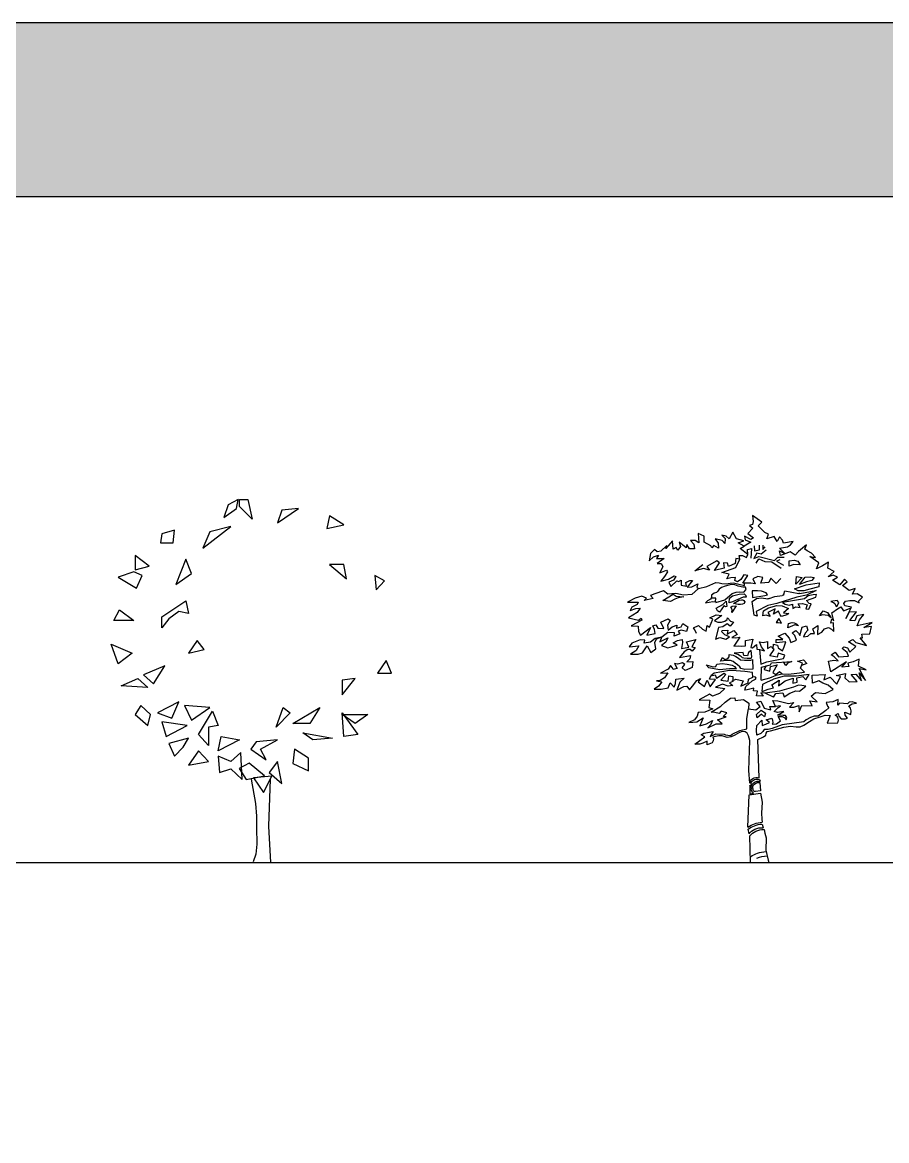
# Model space of a CAD drawing. Header units: millimetres. Extents: x 87938 to 265635, y 330093 to 434310.
# Drawn here: x 195129 to 215944, y 407395 to 434310 of the extents above; entities that cross this region are included whole.
import ezdxf

# ---------------------------------------------------------------- set-up
doc = ezdxf.new("R2010")
doc.units = ezdxf.units.MM
doc.layers.add('www.cad-blocks.net', color=7, linetype='Continuous')

# ---------------------------------------------------------------- blocks, each defined once
blk = doc.blocks.new('A$C1D5E4402')
for p, q in [((3056, 8741), (2818, 8610)), ((3022, 8523), (3056, 8741)), ((3090, 8741), (3293, 8741)), ((3090, 8567), (3090, 8741)), ((3293, 8741), (3395, 8262)), ((2818, 8610), (2716, 8306)), ((2716, 8306), (3022, 8523)), ((3395, 8262), (3090, 8567)), ((4006, 8175), (4516, 8523)), ((4108, 8480), (4006, 8175)), ((4516, 8523), (4108, 8480)), ((5262, 8349), (5195, 8045)), ((5602, 8132), (5262, 8349)), ((2207, 7566), (2886, 8088)), ((2886, 8088), (2377, 7958)), ((5195, 8045), (5602, 8132)), ((1222, 7914), (1188, 7696)), ((1528, 8001), (1222, 7914)), ((1494, 7696), (1528, 8001)), ((2377, 7958), (2207, 7566)), ((1188, 7696), (1494, 7696)), ((917, 7131), (577, 7392)), ((577, 7392), (577, 7044)), ((1799, 7305), (1562, 6695)), ((1935, 6956), (1799, 7305)), ((543, 7000), (170, 6869)), ((747, 6913), (543, 7000)), ((577, 7044), (917, 7131)), ((5602, 7174), (5262, 7174)), ((5262, 7174), (5670, 6826)), ((5670, 6826), (5602, 7174)), ((170, 6869), (611, 6608)), ((611, 6608), (747, 6913)), ((1562, 6695), (1935, 6956)), ((6349, 6913), (6383, 6565)), ((6587, 6782), (6349, 6913)), ((6383, 6565), (6587, 6782)), ((1222, 5912), (1799, 6304)), ((1799, 6304), (1867, 5999)), ((68, 5825), (204, 6086)), ((204, 6086), (543, 5825)), ((1630, 6042), (1392, 5868)), ((1867, 5999), (1630, 6042)), ((543, 5825), (68, 5825)), ((1222, 5651), (1222, 5912)), ((1392, 5868), (1222, 5651)), ((0, 5259), (509, 5041)), ((170, 4780), (0, 5259)), ((2071, 5346), (1867, 5041)), ((1867, 5041), (2241, 5128)), ((2241, 5128), (2071, 5346)), ((509, 5041), (170, 4780)), ((6621, 4867), (6417, 4563)), ((6756, 4563), (6621, 4867)), ((1290, 4737), (781, 4519)), ((1019, 4301), (1290, 4737)), ((238, 4258), (645, 4432)), ((645, 4432), (883, 4214)), ((781, 4519), (1019, 4301)), ((5568, 4040), (5874, 4432)), ((5874, 4432), (5568, 4388)), ((5568, 4388), (5568, 4040)), ((6417, 4563), (6756, 4563)), ((883, 4214), (238, 4258)), ((713, 3779), (577, 3561)), ((951, 3561), (713, 3779)), ((1630, 3866), (1120, 3605)), ((1460, 3474), (1630, 3866)), ((1765, 3779), (1935, 3431)), ((2377, 3736), (1765, 3779)), ((577, 3561), (883, 3300)), ((883, 3300), (951, 3561)), ((1120, 3605), (1460, 3474)), ((1935, 3431), (2377, 3736)), ((2105, 3083), (2445, 3648)), ((2445, 3648), (2580, 3300)), ((3972, 3257), (4142, 3736)), ((4312, 3605), (3972, 3257)), ((4142, 3736), (4312, 3605)), ((4380, 3344), (5025, 3736)), ((5025, 3736), (4787, 3344)), ((5602, 3039), (5568, 3605)), ((5568, 3605), (5942, 3083)), ((5568, 3561), (6179, 3561)), ((5874, 3344), (5568, 3561)), ((6179, 3561), (5874, 3344)), ((1222, 3387), (1324, 3039)), ((1833, 3300), (1222, 3387)), ((1324, 3039), (1833, 3300)), ((2580, 3300), (2343, 3257)), ((2343, 3257), (2343, 2821)), ((4787, 3344), (4380, 3344)), ((1867, 2996), (1392, 2865)), ((1732, 2778), (1867, 2996)), ((2343, 2821), (2105, 3083)), ((2580, 2691), (2648, 3039)), ((2648, 3039), (3090, 2952)), ((4617, 3126), (5330, 2996)), ((4855, 2952), (4617, 3126)), ((5330, 2996), (4855, 2952)), ((5942, 3083), (5602, 3039)), ((1392, 2865), (1528, 2560)), ((1528, 2560), (1732, 2778)), ((3090, 2952), (2580, 2691)), ((3497, 2909), (3361, 2734)), ((3361, 2734), (3735, 2473)), ((4006, 2952), (3497, 2909)), ((3599, 2734), (4006, 2952)), ((3735, 2473), (3599, 2734)), ((4414, 2734), (4380, 2386)), ((4753, 2517), (4414, 2734)), ((2105, 2691), (1867, 2343)), ((1867, 2343), (2343, 2430)), ((2343, 2430), (2105, 2691)), ((2580, 2560), (2614, 2169)), ((2886, 2430), (2580, 2560)), ((3124, 2647), (2886, 2430)), ((3153, 2001), (3124, 2647)), ((4006, 2430), (3803, 2169)), ((4108, 1907), (4006, 2430)), ((4753, 2212), (4753, 2517)), ((2614, 2169), (2886, 2256)), ((2886, 2256), (3153, 2001)), ((3323, 2393), (3085, 2262)), ((3085, 2262), (3255, 2001)), ((3697, 2088), (3323, 2393)), ((3803, 2169), (4108, 1907)), ((4380, 2386), (4753, 2212)), ((3255, 2001), (3697, 2088)), ((3371, 2009), (3478, 1423)), ((3870, 2082), (3429, 2038)), ((3429, 2038), (3667, 1690)), ((3667, 1690), (3870, 2082)), ((3797, 875), (3838, 2009)), ((3478, 1423), (3502, 1116)), ((3502, 1116), (3502, 841)), ((3502, 841), (3511, 444)), ((3847, 0), (3797, 875)), ((3511, 444), (3484, 204)), ((3484, 204), (3422, 15))]:
    blk.add_line(p, q)
blk = doc.blocks.new('A$C4E1F4949')
for p, q in [((2156, 5465), (2005, 5568)), ((2005, 5568), (2015, 5474)), ((2007, 5425), (1957, 5411)), ((1957, 5411), (2010, 5367)), ((2015, 5474), (2007, 5425)), ((2099, 5405), (2156, 5465)), ((2203, 5297), (2099, 5405)), ((1229, 5237), (1133, 5279)), ((1133, 5279), (1143, 5133)), ((1233, 5143), (1229, 5237)), ((1583, 5238), (1512, 5255)), ((1512, 5255), (1566, 5203)), ((1566, 5203), (1561, 5119)), ((1634, 5197), (1583, 5238)), ((1691, 5300), (1634, 5197)), ((1747, 5196), (1691, 5300)), ((1981, 5183), (1880, 5236)), ((1880, 5236), (1890, 5177)), ((2010, 5367), (1929, 5278)), ((1929, 5278), (2022, 5212)), ((2022, 5212), (1981, 5183)), ((2265, 5268), (2203, 5297)), ((2239, 5193), (2265, 5268)), ((2353, 5233), (2239, 5193)), ((2401, 5150), (2353, 5233)), ((2441, 5226), (2401, 5150)), ((2489, 5172), (2441, 5226)), ((632, 5087), (537, 4996)), ((723, 5161), (613, 5038)), ((613, 5038), (632, 5087)), ((733, 5030), (723, 5161)), ((781, 5054), (733, 5030)), ((807, 5014), (781, 5054)), ((849, 5073), (807, 5014)), ((883, 5097), (831, 5141)), ((831, 5141), (848, 5074)), ((848, 5074), (849, 5073)), ((939, 5049), (883, 5097)), ((950, 5103), (939, 5049)), ((993, 5036), (950, 5103)), ((1075, 5036), (993, 5036)), ((1087, 5166), (1011, 5170)), ((1011, 5170), (1062, 5112)), ((1062, 5112), (1075, 5036)), ((1143, 5133), (1087, 5166)), ((1338, 5082), (1233, 5143)), ((1353, 5050), (1338, 5082)), ((1388, 5087), (1353, 5050)), ((1459, 5044), (1388, 5087)), ((1517, 5167), (1408, 5194)), ((1408, 5194), (1457, 5123)), ((1457, 5123), (1459, 5044)), ((1561, 5119), (1517, 5167)), ((1865, 5163), (1747, 5196)), ((1776, 5133), (1865, 5163)), ((1870, 5079), (1776, 5133)), ((1806, 5038), (1870, 5079)), ((1931, 4944), (1806, 5038)), ((1981, 5144), (1870, 5079)), ((1890, 5177), (1981, 5144)), ((1926, 5022), (1991, 5041)), ((1991, 5041), (1982, 4885)), ((2033, 5080), (2041, 5003)), ((2121, 5016), (2121, 5091)), ((2174, 5092), (2173, 5024)), ((2173, 5024), (2208, 5066)), ((2442, 5045), (2568, 5065)), ((2528, 4962), (2442, 5045)), ((2503, 5125), (2489, 5172)), ((2660, 5152), (2503, 5125)), ((2568, 5065), (2617, 5097)), ((2617, 5097), (2660, 5152)), ((2875, 5098), (2743, 4994)), ((2848, 5031), (2875, 5098)), ((2885, 5001), (2848, 5031)), ((369, 4958), (349, 4842)), ((349, 4842), (417, 4906)), ((433, 5023), (369, 4958)), ((417, 4906), (496, 4934)), ((478, 4988), (433, 5023)), ((496, 4934), (463, 4879)), ((463, 4879), (590, 4882)), ((590, 4882), (476, 4800)), ((537, 4996), (478, 4988)), ((1740, 4881), (1727, 4799)), ((1802, 4871), (1740, 4881)), ((1741, 4737), (1802, 4871)), ((1802, 4871), (1790, 4929)), ((1790, 4929), (1846, 4928)), ((1846, 4928), (1911, 4895)), ((1911, 4895), (1931, 4944)), ((1931, 4944), (1926, 5022)), ((2078, 4965), (2027, 4879)), ((2027, 4879), (2109, 4910)), ((2041, 5003), (2121, 5016)), ((2066, 4803), (2107, 4874)), ((2145, 4951), (2078, 4965)), ((2107, 4874), (2203, 4830)), ((2109, 4910), (2359, 4850)), ((2228, 5012), (2145, 4951)), ((2359, 4850), (2413, 4903)), ((2447, 4859), (2392, 4836)), ((2413, 4903), (2517, 4900)), ((2454, 4930), (2440, 5002)), ((2440, 5002), (2528, 4962)), ((2586, 4978), (2454, 4930)), ((2612, 4984), (2586, 4978)), ((2593, 4842), (2676, 4854)), ((2693, 4935), (2612, 4984)), ((2676, 4854), (2735, 4834)), ((2743, 4994), (2693, 4935)), ((2956, 4963), (2885, 5001)), ((3069, 4811), (2925, 4914)), ((2925, 4914), (3020, 4893)), ((3020, 4893), (2956, 4963)), ((476, 4800), (542, 4801)), ((565, 4749), (517, 4649)), ((517, 4649), (628, 4693)), ((542, 4801), (565, 4749)), ((641, 4667), (596, 4591)), ((628, 4693), (641, 4667)), ((1083, 4680), (1211, 4784)), ((1218, 4717), (1083, 4680)), ((1315, 4693), (1218, 4717)), ((1433, 4843), (1274, 4751)), ((1274, 4751), (1315, 4693)), ((1395, 4688), (1476, 4812)), ((1554, 4724), (1395, 4688)), ((1433, 4841), (1433, 4843)), ((1476, 4812), (1433, 4841)), ((1514, 4653), (1741, 4737)), ((1606, 4807), (1543, 4809)), ((1543, 4809), (1554, 4724)), ((1619, 4752), (1606, 4807)), ((1727, 4799), (1619, 4752)), ((2203, 4830), (2319, 4824)), ((2319, 4824), (2467, 4725)), ((2392, 4836), (2502, 4775)), ((2593, 4755), (2593, 4842)), ((2672, 4785), (2593, 4755)), ((2773, 4778), (2672, 4785)), ((2735, 4834), (2773, 4778)), ((3034, 4716), (3069, 4811)), ((3129, 4761), (3034, 4716)), ((3227, 4819), (3129, 4761)), ((3215, 4725), (3227, 4819)), ((3315, 4669), (3215, 4725)), ((3220, 4586), (3315, 4669)), ((596, 4591), (533, 4516)), ((533, 4516), (660, 4548)), ((660, 4548), (746, 4600)), ((738, 4533), (663, 4500)), ((663, 4500), (697, 4428)), ((697, 4428), (790, 4522)), ((773, 4588), (738, 4533)), ((746, 4600), (773, 4588)), ((790, 4522), (818, 4511)), ((818, 4511), (862, 4533)), ((862, 4533), (862, 4450)), ((936, 4497), (999, 4527)), ((945, 4437), (936, 4497)), ((1045, 4529), (958, 4422)), ((999, 4527), (1045, 4529)), ((1272, 4430), (1416, 4495)), ((1416, 4495), (1469, 4489)), ((1469, 4489), (1514, 4480)), ((1632, 4630), (1514, 4653)), ((1592, 4553), (1632, 4630)), ((1657, 4569), (1592, 4553)), ((1648, 4482), (1700, 4490)), ((1734, 4577), (1657, 4569)), ((1700, 4490), (1789, 4465)), ((1722, 4524), (1734, 4577)), ((1765, 4503), (1722, 4524)), ((1820, 4544), (1765, 4503)), ((1867, 4615), (1820, 4544)), ((1852, 4482), (1930, 4606)), ((1930, 4606), (1867, 4615)), ((2094, 4592), (2011, 4552)), ((2011, 4552), (2048, 4475)), ((2173, 4574), (2094, 4592)), ((2142, 4481), (2173, 4574)), ((2266, 4495), (2142, 4481)), ((2302, 4564), (2266, 4495)), ((2389, 4476), (2302, 4564)), ((2459, 4559), (2389, 4476)), ((2700, 4467), (2715, 4589)), ((2804, 4577), (2700, 4467)), ((2715, 4589), (2804, 4577)), ((2761, 4460), (2854, 4579)), ((2872, 4506), (2761, 4460)), ((2854, 4579), (2932, 4587)), ((2870, 4456), (3079, 4488)), ((2958, 4527), (2872, 4506)), ((2932, 4587), (2995, 4576)), ((2995, 4576), (2958, 4527)), ((3079, 4488), (3070, 4425)), ((3303, 4610), (3220, 4586)), ((3289, 4531), (3370, 4581)), ((3411, 4455), (3289, 4531)), ((3370, 4581), (3303, 4610)), ((3481, 4547), (3411, 4455)), ((3454, 4446), (3526, 4503)), ((3526, 4503), (3481, 4547)), ((438, 4313), (369, 4288)), ((577, 4361), (438, 4313)), ((565, 4206), (734, 4308)), ((646, 4308), (577, 4361)), ((773, 4319), (646, 4308)), ((734, 4308), (780, 4274)), ((896, 4291), (773, 4319)), ((862, 4450), (945, 4437)), ((958, 4422), (1034, 4427)), ((1138, 4396), (1032, 4303)), ((1034, 4427), (1127, 4472)), ((1127, 4472), (1113, 4419)), ((1113, 4419), (1138, 4396)), ((1138, 4396), (1272, 4430)), ((1389, 4322), (1346, 4289)), ((1429, 4336), (1389, 4322)), ((1451, 4356), (1429, 4336)), ((1470, 4387), (1451, 4356)), ((1507, 4415), (1470, 4387)), ((1566, 4438), (1507, 4415)), ((1514, 4480), (1586, 4475)), ((1560, 4217), (1679, 4316)), ((1627, 4451), (1566, 4438)), ((1586, 4475), (1648, 4482)), ((1666, 4460), (1627, 4451)), ((1723, 4456), (1666, 4460)), ((1679, 4316), (1745, 4341)), ((1774, 4438), (1723, 4456)), ((1745, 4341), (1796, 4345)), ((1852, 4421), (1774, 4438)), ((1789, 4465), (1879, 4444)), ((1792, 4306), (1875, 4315)), ((1796, 4345), (1869, 4337)), ((1979, 4484), (1852, 4482)), ((1895, 4420), (1852, 4421)), ((1869, 4337), (1904, 4380)), ((1875, 4315), (1898, 4284)), ((1879, 4444), (1878, 4482)), ((1904, 4380), (1895, 4420)), ((2048, 4475), (1979, 4484)), ((2084, 4359), (2003, 4358)), ((2003, 4358), (2003, 4356)), ((2003, 4356), (2009, 4256)), ((2152, 4353), (2084, 4359)), ((2224, 4331), (2152, 4353)), ((2246, 4297), (2224, 4331)), ((2509, 4305), (2525, 4358)), ((2525, 4358), (2749, 4316)), ((2683, 4394), (2870, 4456)), ((2683, 4392), (2683, 4394)), ((2738, 4360), (2683, 4392)), ((2832, 4359), (2738, 4361)), ((2738, 4361), (2738, 4360)), ((2765, 4316), (3024, 4366)), ((2925, 4387), (2832, 4359)), ((3026, 4366), (2875, 4292)), ((3070, 4425), (2925, 4387)), ((3024, 4366), (3026, 4366)), ((3558, 4365), (3454, 4446)), ((3655, 4398), (3558, 4365)), ((3614, 4308), (3655, 4398)), ((3685, 4315), (3614, 4308)), ((3775, 4260), (3685, 4315)), ((123, 4241), (0, 4177)), ((0, 4177), (168, 4177)), ((152, 4139), (68, 4097)), ((230, 4276), (123, 4241)), ((168, 4177), (152, 4139)), ((307, 4245), (230, 4276)), ((266, 4207), (307, 4245)), ((410, 4238), (266, 4207)), ((369, 4288), (410, 4238)), ((692, 4188), (565, 4206)), ((760, 4225), (692, 4188)), ((815, 4248), (760, 4227)), ((760, 4227), (760, 4225)), ((780, 4274), (903, 4266)), ((903, 4266), (815, 4247)), ((815, 4247), (815, 4248)), ((1032, 4303), (896, 4291)), ((1286, 4201), (1253, 4170)), ((1253, 4170), (1372, 4192)), ((1331, 4225), (1286, 4201)), ((1347, 4256), (1331, 4225)), ((1346, 4289), (1347, 4256)), ((1419, 4243), (1347, 4242)), ((1372, 4192), (1422, 4182)), ((1411, 4184), (1419, 4243)), ((1419, 4175), (1560, 4217)), ((1422, 4182), (1419, 4175)), ((1425, 4082), (1530, 4144)), ((1549, 4127), (1479, 4016)), ((1530, 4144), (1586, 4197)), ((1573, 4106), (1549, 4127)), ((1586, 4197), (1592, 4108)), ((1631, 4166), (1637, 4244)), ((1683, 4183), (1631, 4166)), ((1637, 4244), (1683, 4278)), ((1683, 4278), (1792, 4306)), ((1771, 4221), (1683, 4183)), ((1699, 4157), (1791, 4209)), ((1774, 4142), (1699, 4157)), ((1856, 4258), (1771, 4221)), ((1814, 4139), (1774, 4142)), ((1791, 4209), (1829, 4218)), ((1848, 4146), (1814, 4139)), ((1829, 4218), (1853, 4215)), ((1870, 4156), (1848, 4146)), ((1853, 4215), (1869, 4203)), ((1903, 4258), (1856, 4258)), ((1869, 4203), (1883, 4185)), ((1883, 4185), (1870, 4156)), ((1898, 4284), (1903, 4258)), ((2003, 4192), (2071, 4235)), ((2032, 3968), (2003, 4192)), ((2009, 4256), (2205, 4288)), ((2071, 4235), (2150, 4247)), ((2150, 4247), (2252, 4234)), ((2205, 4288), (2246, 4297)), ((2396, 4160), (2255, 4127)), ((2272, 4236), (2366, 4268)), ((2366, 4268), (2480, 4284)), ((2718, 4259), (2396, 4160)), ((2841, 4232), (2489, 4173)), ((2489, 4173), (2530, 4145)), ((2530, 4145), (2597, 4130)), ((2597, 4130), (2649, 4145)), ((2649, 4145), (2653, 4076)), ((2875, 4292), (2718, 4259)), ((2737, 4151), (2808, 4156)), ((2772, 4091), (2737, 4151)), ((2808, 4156), (2883, 4135)), ((2902, 4283), (2841, 4232)), ((2883, 4135), (2864, 4073)), ((2872, 4208), (3025, 4260)), ((2916, 4160), (2872, 4208)), ((2979, 4299), (2902, 4283)), ((2912, 4068), (2946, 4151)), ((2946, 4151), (2916, 4160)), ((3036, 4304), (2979, 4299)), ((3025, 4260), (3036, 4304)), ((3368, 4208), (3266, 4191)), ((3266, 4191), (3309, 4175)), ((3309, 4175), (3330, 4155)), ((3330, 4155), (3351, 4111)), ((3394, 4171), (3368, 4208)), ((3370, 4126), (3394, 4171)), ((3474, 4158), (3501, 4193)), ((3490, 4122), (3474, 4158)), ((3501, 4193), (3571, 4206)), ((3571, 4206), (3644, 4203)), ((3644, 4203), (3717, 4169)), ((3713, 4202), (3775, 4260)), ((3717, 4169), (3713, 4202)), ((154, 4012), (15, 3925)), ((68, 4097), (43, 4044)), ((43, 4044), (133, 4075)), ((133, 4075), (205, 4083)), ((205, 4083), (154, 4012)), ((1322, 3930), (1422, 3978)), ((1516, 3964), (1398, 3878)), ((1422, 3978), (1516, 3964)), ((1447, 4041), (1425, 4082)), ((1479, 4016), (1447, 4041)), ((1592, 4108), (1573, 4106)), ((1661, 4100), (1681, 4116)), ((1680, 4063), (1661, 4100)), ((1742, 4121), (1676, 4015)), ((1676, 4015), (1680, 4063)), ((1681, 4116), (1742, 4121)), ((2079, 3956), (2032, 3968)), ((2255, 4127), (2066, 4030)), ((2066, 4030), (2079, 3956)), ((2172, 3961), (2182, 4038)), ((2228, 3971), (2172, 3961)), ((2182, 4038), (2261, 4090)), ((2292, 3948), (2228, 3971)), ((2371, 4070), (2250, 4011)), ((2250, 4011), (2292, 3948)), ((2261, 4090), (2395, 4124)), ((2345, 3987), (2371, 4070)), ((2425, 4034), (2345, 3987)), ((2395, 4124), (2484, 4120)), ((2434, 4010), (2425, 4034)), ((2448, 3978), (2434, 4010)), ((2470, 3947), (2448, 3978)), ((2557, 3973), (2470, 3947)), ((2484, 4120), (2582, 4076)), ((2582, 4076), (2502, 4010)), ((2502, 4010), (2592, 3995)), ((2592, 3995), (2557, 3973)), ((2653, 4076), (2702, 4103)), ((2702, 4103), (2772, 4091)), ((2864, 4073), (2912, 4068)), ((3080, 3959), (3140, 4042)), ((3129, 3973), (3080, 3959)), ((3174, 3971), (3129, 3973)), ((3140, 4042), (3212, 4012)), ((3219, 3963), (3174, 3971)), ((3212, 4012), (3212, 4011)), ((3212, 4011), (3267, 3929)), ((3267, 3929), (3219, 3963)), ((3280, 4006), (3370, 4071)), ((3313, 3878), (3280, 4006)), ((3351, 4111), (3370, 4126)), ((3370, 4071), (3422, 4105)), ((3422, 4105), (3468, 4041)), ((3468, 4041), (3592, 4086)), ((3594, 4099), (3490, 4122)), ((3503, 3917), (3594, 4099)), ((3559, 4020), (3503, 3917)), ((3676, 4026), (3559, 4020)), ((3571, 3885), (3676, 4026)), ((3680, 3957), (3650, 3878)), ((3796, 3982), (3680, 3957)), ((3722, 3893), (3796, 3982)), ((15, 3925), (178, 3890)), ((227, 3889), (56, 3799)), ((56, 3799), (173, 3795)), ((173, 3795), (174, 3706)), ((178, 3890), (220, 3923)), ((209, 3650), (371, 3770)), ((220, 3923), (227, 3889)), ((371, 3770), (311, 3650)), ((407, 3799), (456, 3817)), ((431, 3740), (407, 3799)), ((456, 3817), (485, 3759)), ((534, 3857), (650, 3909)), ((583, 3754), (534, 3857)), ((687, 3886), (641, 3808)), ((641, 3808), (652, 3731)), ((650, 3909), (687, 3886)), ((652, 3731), (718, 3783)), ((718, 3783), (794, 3808)), ((794, 3808), (784, 3759)), ((784, 3759), (863, 3784)), ((863, 3784), (888, 3836)), ((888, 3836), (967, 3782)), ((967, 3782), (949, 3706)), ((1058, 3768), (1138, 3803)), ((1138, 3803), (1205, 3747)), ((1260, 3711), (1279, 3802)), ((1279, 3802), (1315, 3777)), ((1315, 3777), (1368, 3908)), ((1368, 3908), (1322, 3930)), ((1398, 3878), (1449, 3858)), ((1460, 3773), (1411, 3587)), ((1449, 3858), (1506, 3860)), ((1530, 3783), (1460, 3773)), ((1506, 3860), (1564, 3875)), ((1600, 3830), (1530, 3783)), ((1564, 3875), (1599, 3902)), ((1599, 3902), (1607, 3926)), ((1647, 3793), (1600, 3830)), ((1607, 3926), (1655, 3876)), ((1702, 3856), (1647, 3793)), ((1655, 3876), (1702, 3856)), ((2429, 3918), (2387, 3853)), ((2387, 3853), (2420, 3850)), ((2420, 3850), (2448, 3845)), ((2474, 3843), (2429, 3918)), ((2448, 3845), (2474, 3843)), ((2576, 3768), (2587, 3837)), ((2684, 3815), (2576, 3768)), ((2587, 3837), (2641, 3850)), ((2641, 3850), (2675, 3848)), ((2675, 3848), (2700, 3839)), ((2747, 3799), (2684, 3815)), ((2700, 3839), (2716, 3828)), ((2716, 3828), (2747, 3799)), ((2765, 3646), (2806, 3777)), ((2806, 3777), (2876, 3799)), ((2876, 3799), (2895, 3730)), ((2973, 3749), (3053, 3807)), ((3053, 3807), (3048, 3659)), ((3161, 3749), (3227, 3771)), ((3227, 3771), (3276, 3744)), ((3262, 3842), (3278, 3910)), ((3306, 3845), (3262, 3842)), ((3278, 3910), (3313, 3878)), ((3313, 3710), (3306, 3845)), ((3650, 3878), (3571, 3885)), ((3688, 3800), (3722, 3893)), ((3925, 3855), (3688, 3800)), ((3795, 3772), (3925, 3855)), ((3915, 3790), (3795, 3772)), ((3889, 3673), (3915, 3790)), ((174, 3706), (209, 3650)), ((311, 3650), (441, 3675)), ((445, 3596), (367, 3536)), ((441, 3675), (431, 3740)), ((439, 3529), (466, 3589)), ((550, 3618), (445, 3596)), ((466, 3589), (548, 3622)), ((485, 3759), (583, 3754)), ((548, 3622), (520, 3544)), ((520, 3544), (646, 3609)), ((649, 3694), (550, 3618)), ((646, 3609), (613, 3535)), ((755, 3689), (649, 3694)), ((749, 3633), (755, 3689)), ((842, 3673), (749, 3633)), ((860, 3729), (813, 3713)), ((813, 3713), (842, 3673)), ((949, 3706), (860, 3729)), ((1082, 3736), (1058, 3768)), ((1107, 3678), (1082, 3736)), ((1205, 3747), (1260, 3711)), ((1411, 3587), (1483, 3613)), ((1483, 3613), (1576, 3584)), ((1512, 3702), (1518, 3723)), ((1560, 3655), (1512, 3702)), ((1518, 3723), (1609, 3730)), ((1636, 3625), (1560, 3655)), ((1576, 3584), (1636, 3625)), ((1609, 3730), (1602, 3664)), ((1602, 3664), (1707, 3725)), ((1761, 3661), (1675, 3610)), ((1675, 3610), (1736, 3607)), ((1804, 3619), (1706, 3475)), ((1707, 3725), (1761, 3661)), ((1736, 3607), (1804, 3619)), ((2421, 3632), (2527, 3682)), ((2492, 3581), (2421, 3632)), ((2527, 3682), (2594, 3603)), ((2594, 3603), (2621, 3529)), ((2645, 3689), (2704, 3725)), ((2684, 3642), (2645, 3689)), ((2715, 3569), (2684, 3642)), ((2704, 3725), (2743, 3680)), ((2743, 3680), (2765, 3646)), ((2850, 3683), (2824, 3625)), ((2824, 3625), (2896, 3633)), ((2895, 3730), (2850, 3683)), ((2896, 3633), (2944, 3675)), ((2944, 3675), (3004, 3675)), ((3004, 3675), (2973, 3749)), ((3048, 3659), (3119, 3698)), ((3119, 3698), (3161, 3749)), ((3276, 3744), (3313, 3710)), ((3735, 3604), (3771, 3606)), ((3839, 3483), (3735, 3604)), ((3761, 3663), (3889, 3673)), ((3771, 3606), (3761, 3663)), ((68, 3522), (27, 3460)), ((27, 3460), (184, 3478)), ((205, 3574), (68, 3522)), ((184, 3478), (138, 3403)), ((273, 3567), (205, 3574)), ((242, 3368), (317, 3480)), ((268, 3520), (276, 3567)), ((367, 3536), (268, 3520)), ((276, 3567), (273, 3567)), ((317, 3480), (374, 3369)), ((374, 3369), (456, 3432)), ((456, 3432), (439, 3529)), ((613, 3535), (545, 3486)), ((545, 3486), (646, 3448)), ((646, 3448), (795, 3491)), ((735, 3528), (800, 3565)), ((795, 3491), (735, 3528)), ((800, 3565), (875, 3579)), ((883, 3532), (866, 3434)), ((866, 3434), (985, 3459)), ((875, 3579), (883, 3532)), ((970, 3417), (909, 3380)), ((945, 3543), (1095, 3580)), ((985, 3459), (945, 3543)), ((1007, 3419), (970, 3417)), ((1040, 3391), (1007, 3419)), ((1095, 3580), (1031, 3460)), ((1031, 3460), (1084, 3449)), ((1084, 3449), (1040, 3391)), ((1706, 3475), (1778, 3476)), ((1778, 3476), (1822, 3472)), ((1822, 3472), (1892, 3476)), ((1892, 3527), (1896, 3563)), ((1892, 3476), (1892, 3527)), ((1896, 3563), (2011, 3583)), ((2012, 3583), (1977, 3454)), ((1977, 3454), (2006, 3446)), ((2006, 3446), (2068, 3499)), ((2011, 3583), (2012, 3583)), ((2068, 3499), (2075, 3422)), ((2075, 3422), (2119, 3418)), ((2119, 3418), (2200, 3398)), ((2152, 3462), (2120, 3545)), ((2120, 3545), (2179, 3529)), ((2120, 3417), (2139, 3186)), ((2200, 3398), (2152, 3462)), ((2179, 3529), (2249, 3546)), ((2249, 3546), (2249, 3436)), ((2249, 3436), (2306, 3465)), ((2286, 3318), (2352, 3420)), ((2306, 3465), (2337, 3428)), ((2337, 3428), (2345, 3505)), ((2352, 3420), (2337, 3428)), ((2345, 3505), (2407, 3489)), ((2387, 3579), (2492, 3581)), ((2388, 3524), (2387, 3579)), ((2541, 3540), (2388, 3524)), ((2407, 3489), (2418, 3444)), ((2418, 3444), (2490, 3397)), ((2490, 3397), (2514, 3460)), ((2514, 3460), (2541, 3540)), ((2621, 3529), (2715, 3569)), ((3445, 3438), (3471, 3464)), ((3526, 3372), (3445, 3438)), ((3471, 3464), (3532, 3446)), ((3532, 3446), (3569, 3379)), ((3546, 3543), (3618, 3578)), ((3664, 3465), (3546, 3543)), ((3569, 3379), (3664, 3465)), ((3618, 3578), (3663, 3534)), ((3663, 3534), (3839, 3483)), ((135, 3399), (50, 3344)), ((50, 3344), (168, 3343)), ((138, 3403), (135, 3399)), ((168, 3343), (242, 3368)), ((909, 3380), (832, 3290)), ((832, 3290), (1013, 3325)), ((1002, 3271), (950, 3223)), ((1013, 3325), (1002, 3271)), ((1490, 3233), (1523, 3289)), ((1588, 3244), (1490, 3233)), ((1523, 3289), (1564, 3259)), ((1564, 3259), (1611, 3277)), ((1651, 3241), (1588, 3244)), ((1611, 3277), (1632, 3301)), ((1632, 3301), (1632, 3339)), ((1632, 3339), (1698, 3328)), ((1695, 3226), (1651, 3241)), ((1698, 3328), (1737, 3308)), ((1855, 3373), (1711, 3361)), ((1711, 3361), (1771, 3344)), ((1737, 3308), (1779, 3280)), ((1771, 3344), (1813, 3317)), ((1779, 3280), (1813, 3254)), ((1813, 3317), (1842, 3291)), ((1813, 3254), (1876, 3248)), ((1842, 3291), (1869, 3283)), ((1865, 3321), (1855, 3373)), ((1926, 3319), (1865, 3321)), ((1869, 3283), (1919, 3281)), ((1876, 3248), (1982, 3249)), ((1919, 3281), (1985, 3282)), ((1941, 3371), (1926, 3319)), ((1985, 3405), (1941, 3371)), ((1982, 3249), (2004, 3258)), ((1998, 3301), (1985, 3405)), ((1985, 3282), (1998, 3301)), ((2004, 3258), (2010, 3103)), ((2235, 3224), (2371, 3250)), ((2404, 3296), (2286, 3318)), ((2371, 3250), (2504, 3275)), ((2417, 3358), (2404, 3296)), ((2524, 3326), (2417, 3358)), ((2504, 3275), (2524, 3326)), ((2731, 3233), (2823, 3253)), ((2807, 3202), (2731, 3233)), ((2823, 3253), (2881, 3197)), ((3227, 3231), (3313, 3250)), ((3265, 3062), (3227, 3231)), ((3270, 3335), (3332, 3379)), ((3316, 3304), (3270, 3335)), ((3313, 3250), (3382, 3238)), ((3382, 3238), (3316, 3304)), ((3332, 3379), (3389, 3300)), ((3389, 3300), (3549, 3310)), ((3549, 3310), (3526, 3372)), ((3720, 3262), (3625, 3223)), ((3706, 3153), (3720, 3262)), ((652, 3106), (529, 3041)), ((692, 3165), (652, 3106)), ((724, 3127), (692, 3165)), ((732, 3100), (724, 3127)), ((795, 3117), (732, 3100)), ((804, 3182), (754, 3197)), ((754, 3197), (795, 3117)), ((884, 3203), (804, 3182)), ((875, 3125), (920, 3179)), ((925, 3083), (875, 3125)), ((920, 3179), (884, 3203)), ((1038, 3128), (925, 3083)), ((950, 3223), (1050, 3229)), ((1050, 3229), (1038, 3128)), ((1306, 3123), (1261, 3172)), ((1261, 3172), (1375, 3140)), ((1477, 3093), (1306, 3123)), ((1375, 3140), (1416, 3145)), ((1636, 3080), (1393, 3040)), ((1416, 3145), (1432, 3185)), ((1432, 3185), (1519, 3197)), ((1639, 3107), (1477, 3093)), ((1519, 3197), (1602, 3186)), ((1602, 3186), (1680, 3166)), ((1744, 3075), (1636, 3080)), ((1748, 3108), (1639, 3107)), ((1680, 3166), (1716, 3144)), ((1729, 3200), (1695, 3226)), ((1716, 3144), (1739, 3121)), ((1765, 3172), (1729, 3200)), ((1739, 3121), (1748, 3108)), ((1881, 3064), (1744, 3075)), ((1803, 3143), (1765, 3172)), ((1817, 3117), (1803, 3143)), ((1885, 3098), (1817, 3117)), ((2005, 3050), (1881, 3064)), ((2010, 3103), (1885, 3098)), ((2139, 3186), (2235, 3224)), ((2148, 2929), (2152, 3138)), ((2152, 3138), (2295, 3171)), ((2194, 3097), (2231, 3158)), ((2194, 3097), (2286, 3074)), ((2286, 3074), (2295, 3144)), ((2295, 3171), (2311, 3208)), ((2295, 3144), (2403, 3171)), ((2311, 3208), (2639, 3225)), ((2403, 3171), (2332, 3051)), ((2332, 3051), (2383, 3020)), ((2383, 3020), (2439, 3065)), ((2439, 3065), (2483, 3027)), ((2539, 3162), (2506, 3219)), ((2568, 3201), (2539, 3162)), ((2570, 3201), (2568, 3201)), ((2639, 3225), (2570, 3201)), ((2720, 3037), (2839, 3056)), ((2779, 3118), (2807, 3202)), ((2839, 3056), (2779, 3118)), ((2881, 3197), (2795, 3163)), ((3516, 3222), (3265, 3062)), ((3439, 3138), (3516, 3222)), ((3555, 3147), (3439, 3138)), ((3625, 3223), (3537, 3202)), ((3537, 3202), (3555, 3147)), ((3830, 3092), (3706, 3153)), ((3821, 2923), (3720, 3113)), ((3720, 3113), (3830, 3092)), ((523, 2923), (463, 2914)), ((463, 2914), (553, 2900)), ((553, 2900), (499, 2829)), ((592, 2967), (523, 2923)), ((529, 3041), (646, 3043)), ((646, 3043), (592, 2967)), ((653, 2802), (686, 2885)), ((686, 2885), (748, 2814)), ((748, 2814), (769, 2874)), ((769, 2874), (774, 2944)), ((774, 2944), (907, 2958)), ((840, 2896), (790, 2766)), ((907, 2958), (840, 2896)), ((1042, 2830), (1113, 2922)), ((1113, 2922), (1169, 2956)), ((1169, 2956), (1133, 2899)), ((1133, 2899), (1238, 2825)), ((1238, 2825), (1278, 2925)), ((1278, 2925), (1326, 2818)), ((1317, 2942), (1338, 2999)), ((1411, 2940), (1317, 2942)), ((1326, 2818), (1411, 2940)), ((1393, 3040), (1338, 2999)), ((1338, 2999), (1409, 3013)), ((1409, 3013), (1426, 2962)), ((1426, 2962), (1552, 3037)), ((1576, 3019), (1500, 2926)), ((1500, 2926), (1613, 2912)), ((1552, 3037), (1576, 3019)), ((1613, 2912), (1628, 2996)), ((1628, 2996), (1688, 2985)), ((1691, 2905), (1638, 2882)), ((1638, 2882), (1692, 2842)), ((1682, 2917), (1738, 2944)), ((1682, 2916), (1682, 2917)), ((1688, 2985), (1691, 2905)), ((1738, 2944), (1859, 2918)), ((1859, 2918), (1819, 2831)), ((1819, 2831), (1938, 2883)), ((1899, 2825), (2002, 2919)), ((1938, 2883), (1941, 2945)), ((1941, 2945), (2011, 2976)), ((2002, 2919), (2055, 2944)), ((2011, 2976), (2005, 3050)), ((2039, 2981), (2011, 2976)), ((2056, 2973), (2039, 2981)), ((2055, 2944), (2064, 2959)), ((2064, 2959), (2056, 2973)), ((2148, 2929), (2284, 2963)), ((2173, 2861), (2239, 2897)), ((2239, 2897), (2343, 2944)), ((2284, 2963), (2389, 3008)), ((2317, 2853), (2437, 2927)), ((2516, 2994), (2343, 2944)), ((2389, 3008), (2483, 3027)), ((2437, 2927), (2424, 2835)), ((2424, 2835), (2530, 2916)), ((2483, 3027), (2584, 3025)), ((2706, 2994), (2516, 2994)), ((2530, 2916), (2660, 2959)), ((2584, 3025), (2720, 3037)), ((2660, 2959), (2652, 2881)), ((2652, 2881), (2725, 2896)), ((2914, 3017), (2706, 2994)), ((2716, 2966), (2817, 2987)), ((2725, 2896), (2716, 2966)), ((2817, 2987), (2863, 2932)), ((2863, 2932), (2914, 3017)), ((2967, 3005), (3174, 3017)), ((2968, 2878), (2967, 3005)), ((3073, 2917), (2968, 2878)), ((3138, 2878), (3071, 2917)), ((3071, 2917), (3073, 2917)), ((3221, 2847), (3138, 2878)), ((3174, 3017), (3151, 2933)), ((3151, 2933), (3254, 2977)), ((3254, 2977), (3358, 2863)), ((3347, 3003), (3501, 3035)), ((3418, 2987), (3347, 3003)), ((3358, 2863), (3418, 2987)), ((3501, 3035), (3489, 2964)), ((3489, 2964), (3557, 2902)), ((3557, 2902), (3687, 2906)), ((3593, 3018), (3666, 3023)), ((3687, 2906), (3593, 3018)), ((3666, 3023), (3754, 2917)), ((3754, 2917), (3718, 3045)), ((3718, 3045), (3821, 2923)), ((499, 2829), (430, 2785)), ((430, 2785), (540, 2785)), ((540, 2785), (653, 2802)), ((790, 2766), (905, 2825)), ((905, 2825), (954, 2832)), ((954, 2832), (997, 2770)), ((997, 2770), (1042, 2830)), ((1316, 2700), (1151, 2612)), ((1363, 2669), (1316, 2700)), ((1474, 2712), (1363, 2669)), ((1524, 2865), (1410, 2814)), ((1410, 2814), (1561, 2794)), ((1561, 2794), (1474, 2712)), ((1617, 2832), (1524, 2865)), ((1692, 2842), (1617, 2832)), ((1884, 2767), (1899, 2826)), ((1922, 2771), (1884, 2767)), ((1899, 2826), (1899, 2825)), ((2029, 2800), (1922, 2771)), ((2023, 2758), (2029, 2800)), ((2086, 2751), (2023, 2758)), ((2069, 2676), (2086, 2751)), ((2211, 2721), (2142, 2726)), ((2142, 2726), (2180, 2672)), ((2163, 2744), (2173, 2861)), ((2163, 2744), (2256, 2781)), ((2441, 2752), (2211, 2721)), ((2341, 2657), (2211, 2721)), ((2256, 2781), (2345, 2805)), ((2345, 2805), (2317, 2853)), ((2341, 2657), (2382, 2711)), ((2382, 2711), (2492, 2723)), ((2666, 2814), (2441, 2753)), ((2441, 2753), (2441, 2752)), ((2492, 2723), (2514, 2658)), ((2514, 2658), (2607, 2719)), ((2607, 2719), (2702, 2756)), ((2745, 2848), (2666, 2814)), ((2702, 2756), (2760, 2751)), ((2796, 2840), (2745, 2848)), ((2760, 2751), (2862, 2832)), ((2862, 2832), (2796, 2840)), ((2946, 2671), (3020, 2732)), ((3020, 2732), (3171, 2715)), ((3171, 2715), (3303, 2775)), ((3303, 2775), (3221, 2847)), ((1151, 2612), (1319, 2608)), ((1319, 2608), (1305, 2489)), ((1496, 2509), (1565, 2573)), ((1565, 2573), (1653, 2641)), ((1653, 2641), (1724, 2642)), ((1724, 2642), (1726, 2602)), ((1726, 2602), (1860, 2619)), ((1860, 2619), (1947, 2557)), ((1947, 2557), (1944, 2465)), ((2180, 2672), (2069, 2676)), ((2072, 2576), (2142, 2589)), ((2128, 2504), (2072, 2576)), ((2142, 2589), (2195, 2476)), ((2378, 2507), (2331, 2600)), ((2331, 2600), (2411, 2598)), ((2457, 2515), (2378, 2507)), ((2411, 2598), (2586, 2555)), ((2413, 2481), (2457, 2515)), ((2586, 2555), (2668, 2567)), ((2668, 2567), (2603, 2496)), ((2672, 2495), (2748, 2519)), ((2748, 2519), (2756, 2418)), ((2756, 2418), (2797, 2522)), ((2797, 2522), (2964, 2515)), ((2964, 2515), (2926, 2597)), ((2926, 2597), (3044, 2581)), ((3044, 2581), (2946, 2671)), ((3295, 2578), (3191, 2570)), ((3191, 2570), (3209, 2511)), ((3383, 2615), (3295, 2578)), ((3374, 2524), (3383, 2615)), ((3405, 2556), (3374, 2524)), ((3533, 2546), (3405, 2556)), ((3559, 2575), (3533, 2546)), ((3553, 2513), (3606, 2550)), ((3580, 2479), (3553, 2513)), ((3605, 2578), (3559, 2575)), ((3674, 2556), (3605, 2578)), ((3606, 2550), (3674, 2556)), ((1120, 2351), (1076, 2289)), ((1133, 2407), (1120, 2351)), ((1243, 2413), (1133, 2407)), ((1367, 2466), (1243, 2413)), ((1305, 2489), (1367, 2466)), ((1341, 2414), (1496, 2509)), ((1402, 2411), (1341, 2414)), ((1472, 2394), (1402, 2411)), ((1447, 2293), (1584, 2339)), ((1501, 2430), (1472, 2394)), ((1594, 2404), (1501, 2430)), ((1535, 2342), (1594, 2404)), ((1584, 2339), (1535, 2342)), ((1915, 2314), (1944, 2465)), ((1944, 2465), (2060, 2451)), ((2060, 2451), (2128, 2504)), ((2070, 2378), (2145, 2445)), ((2083, 2321), (2070, 2378)), ((2152, 2380), (2083, 2321)), ((2145, 2445), (2213, 2396)), ((2197, 2337), (2152, 2380)), ((2195, 2476), (2301, 2452)), ((2213, 2396), (2197, 2337)), ((2283, 2504), (2378, 2507)), ((2301, 2452), (2283, 2504)), ((2352, 2426), (2413, 2481)), ((2410, 2410), (2352, 2426)), ((2410, 2367), (2507, 2424)), ((2507, 2424), (2410, 2410)), ((2499, 2363), (2410, 2367)), ((2419, 2345), (2482, 2343)), ((2458, 2275), (2419, 2345)), ((2482, 2343), (2528, 2321)), ((2537, 2362), (2499, 2363)), ((2560, 2329), (2537, 2362)), ((2603, 2496), (2672, 2495)), ((2996, 2351), (2936, 2330)), ((2993, 2305), (3094, 2337)), ((3062, 2351), (2996, 2351)), ((3186, 2439), (3062, 2351)), ((3094, 2337), (3174, 2364)), ((3174, 2364), (3251, 2358)), ((3233, 2481), (3186, 2439)), ((3251, 2358), (3204, 2239)), ((3209, 2511), (3233, 2481)), ((3336, 2364), (3384, 2390)), ((3368, 2344), (3336, 2364)), ((3378, 2326), (3368, 2344)), ((3384, 2390), (3394, 2350)), ((3394, 2350), (3432, 2308)), ((3489, 2414), (3583, 2377)), ((3496, 2366), (3489, 2414)), ((3533, 2319), (3496, 2366)), ((3592, 2436), (3580, 2479)), ((3583, 2377), (3592, 2436)), ((1076, 2289), (985, 2246)), ((985, 2246), (1114, 2258)), ((1114, 2258), (1216, 2322)), ((1216, 2322), (1160, 2192)), ((1160, 2192), (1268, 2224)), ((1268, 2224), (1364, 2282)), ((1287, 2162), (1424, 2229)), ((1340, 2214), (1287, 2162)), ((1364, 2282), (1340, 2214)), ((1424, 2229), (1426, 2228)), ((1426, 2228), (1517, 2229)), ((1517, 2229), (1447, 2293)), ((1916, 2149), (1915, 2314)), ((2072, 2127), (2077, 2202)), ((2077, 2202), (2156, 2284)), ((2156, 2284), (2164, 2198)), ((2164, 2198), (2221, 2221)), ((2221, 2221), (2281, 2246)), ((2225, 2292), (2317, 2315)), ((2281, 2246), (2225, 2292)), ((2298, 2116), (2509, 2173)), ((2317, 2315), (2327, 2288)), ((2331, 2245), (2322, 2222)), ((2322, 2222), (2394, 2227)), ((2485, 2208), (2322, 2153)), ((2327, 2288), (2331, 2245)), ((2394, 2227), (2458, 2275)), ((2832, 2258), (2485, 2208)), ((2509, 2173), (2618, 2190)), ((2528, 2321), (2546, 2292)), ((2546, 2292), (2560, 2329)), ((2618, 2190), (2707, 2177)), ((2707, 2177), (2774, 2178)), ((2774, 2178), (2831, 2206)), ((2831, 2206), (2920, 2264)), ((2866, 2291), (2832, 2258)), ((2936, 2330), (2866, 2291)), ((2920, 2264), (2993, 2305)), ((3204, 2239), (3378, 2241)), ((3382, 2309), (3378, 2326)), ((3378, 2241), (3385, 2283)), ((3385, 2283), (3382, 2309)), ((3432, 2308), (3501, 2306)), ((3501, 2306), (3533, 2319)), ((1082, 1898), (1243, 2020)), ((1183, 2048), (1227, 2078)), ((1243, 2020), (1183, 2048)), ((1227, 2078), (1375, 2103)), ((1375, 2103), (1327, 2026)), ((1327, 2026), (1417, 2064)), ((1412, 2025), (1368, 2012)), ((1368, 2012), (1382, 1985)), ((1382, 1985), (1375, 1953)), ((1468, 2034), (1412, 2025)), ((1417, 2064), (1553, 2063)), ((1521, 2034), (1468, 2034)), ((1554, 2023), (1521, 2034)), ((1553, 2063), (1575, 2052)), ((1599, 2009), (1554, 2023)), ((1575, 2052), (1612, 2045)), ((1663, 2016), (1599, 2009)), ((1612, 2045), (1652, 2042)), ((1652, 2042), (1682, 2060)), ((1721, 2043), (1663, 2016)), ((1682, 2060), (1802, 2118)), ((1759, 2064), (1721, 2043)), ((1799, 2088), (1759, 2064)), ((1841, 2104), (1799, 2088)), ((1802, 2118), (1916, 2149)), ((1886, 2099), (1841, 2104)), ((1923, 2075), (1886, 2099)), ((1940, 2034), (1923, 2075)), ((1963, 1961), (1940, 2034)), ((2078, 2043), (2072, 2127)), ((2138, 2072), (2078, 2043)), ((2094, 1975), (2185, 2016)), ((2113, 1360), (2094, 1975)), ((2170, 2105), (2138, 2072)), ((2191, 2135), (2170, 2105)), ((2185, 2016), (2220, 2044)), ((2256, 2137), (2191, 2135)), ((2220, 2044), (2226, 2077)), ((2226, 2077), (2243, 2102)), ((2243, 2102), (2298, 2116)), ((2322, 2153), (2256, 2137)), ((1161, 1898), (1082, 1898)), ((1208, 1916), (1161, 1898)), ((1277, 1950), (1208, 1916)), ((1280, 1891), (1277, 1950)), ((1357, 1922), (1280, 1891)), ((1375, 1953), (1357, 1922)), ((1948, 1476), (1963, 1961)), ((1965, 1273), (1948, 1476)), ((1989, 1226), (1984, 1287)), ((2120, 1333), (2128, 1308)), ((2126, 1284), (2133, 1151)), ((1932, 569), (1955, 1085)), ((1955, 1085), (2137, 1114)), ((1994, 1201), (1961, 1241)), ((1961, 1241), (1963, 1102)), ((1963, 1102), (2021, 1114)), ((1986, 1175), (1994, 1201)), ((1994, 1145), (1988, 1158)), ((2005, 1131), (1994, 1145)), ((2021, 1114), (2005, 1131)), ((2015, 1168), (2013, 1220)), ((2133, 1151), (2056, 1141)), ((2137, 1114), (2162, 970)), ((2162, 970), (2152, 791)), ((2152, 791), (2154, 696)), ((1955, 460), (1937, 539)), ((2154, 696), (2160, 650)), ((2159, 618), (2175, 560)), ((1976, 0), (1964, 428)), ((2192, 533), (2204, 475)), ((2204, 475), (2228, 398)), ((2228, 398), (2218, 202)), ((2218, 202), (2258, 40)), ((2258, 40), (2268, 0))]:
    blk.add_line(p, q)
at = {"extrusion": (0, 0, -1)}
for centre, major_axis, ratio, start_param, end_param in [((2757, 4344), (-35.8, 0), 0.785714, 4.471705, 4.944332), ((2258, 4262), (35.8, 0), 0.785714, 1.164042, 1.725858), ((2474, 4312), (-35.8, 0), 0.785714, 3.381665, 4.535866), ((2078, 1276), (113, 0), 0.785714, 3.105449, 5.029009), ((2079, 1261), (-100, 0), 0.785714, 0.330108, 1.98756), ((2113, 1210), (-125, 0), 0.785714, 0.162724, 1.69484), ((2109, 1209), (96.9, 0), 0.785714, 3.287424, 4.893444), ((2021, 1169), (-35.8, 0), 0.785714, -0.384658, 0.243112), ((2050, 1168), (35.8, 0), 0.785714, 1.402518, 3.116538), ((2196, 356), (395, 24), 0.747075, 4.02778, 4.667702), ((2182, 354), (354, 23), 0.74638, 3.99638, 4.693247), ((2148, 401), (211, 15), 0.755056, 3.610368, 4.896544), ((2190, 335), (261, 18), 0.756483, 3.722879, 4.772191), ((2228, -92), (359, 21), 0.748717, 3.978941, 4.734033), ((2260, -157), (340, 0), 0.785714, 4.149393, 4.654099)]:
    blk.add_ellipse(centre, major_axis=major_axis, ratio=ratio, start_param=start_param, end_param=end_param, dxfattribs=at)
blk = doc.blocks.new('format')
at = {"layer": 'www.cad-blocks.net', "true_color": 0x546d8e}
h = blk.add_hatch(color=155, dxfattribs=at)
h.set_gradient(color1=(68, 68, 68), color2=(84, 109, 142), tint=1)
h.paths.add_polyline_path([(102854, 434310), (102854, 430118), (265635, 430118), (265635, 434310)])
at = {"layer": 'www.cad-blocks.net', "color": 155, "true_color": 0x546d8e}
for p, q in [((102854, 434310), (265635, 434310)), ((102854, 430118), (265635, 430118)), ((102854, 430118), (265635, 430118)), ((102854, 414087), (265635, 414087))]:
    blk.add_line(p, q, dxfattribs=at)
blk.add_lwpolyline([(102854, 430118), (265635, 430118), (265635, 332677), (102854, 332677)], close=True, dxfattribs=at)

msp = doc.modelspace()

# ---------------------------------------------------------------- block references
msp.add_blockref('A$C1D5E4402', (197267, 414087))
at = {"xscale": 1.5, "yscale": 1.5, "zscale": 1.5}
msp.add_blockref('A$C4E1F4949', (209704, 414087), dxfattribs=at)
at = {"layer": 'www.cad-blocks.net'}
msp.add_blockref('format', (0, 0), dxfattribs=at)

doc.saveas('drawing.dxf')
